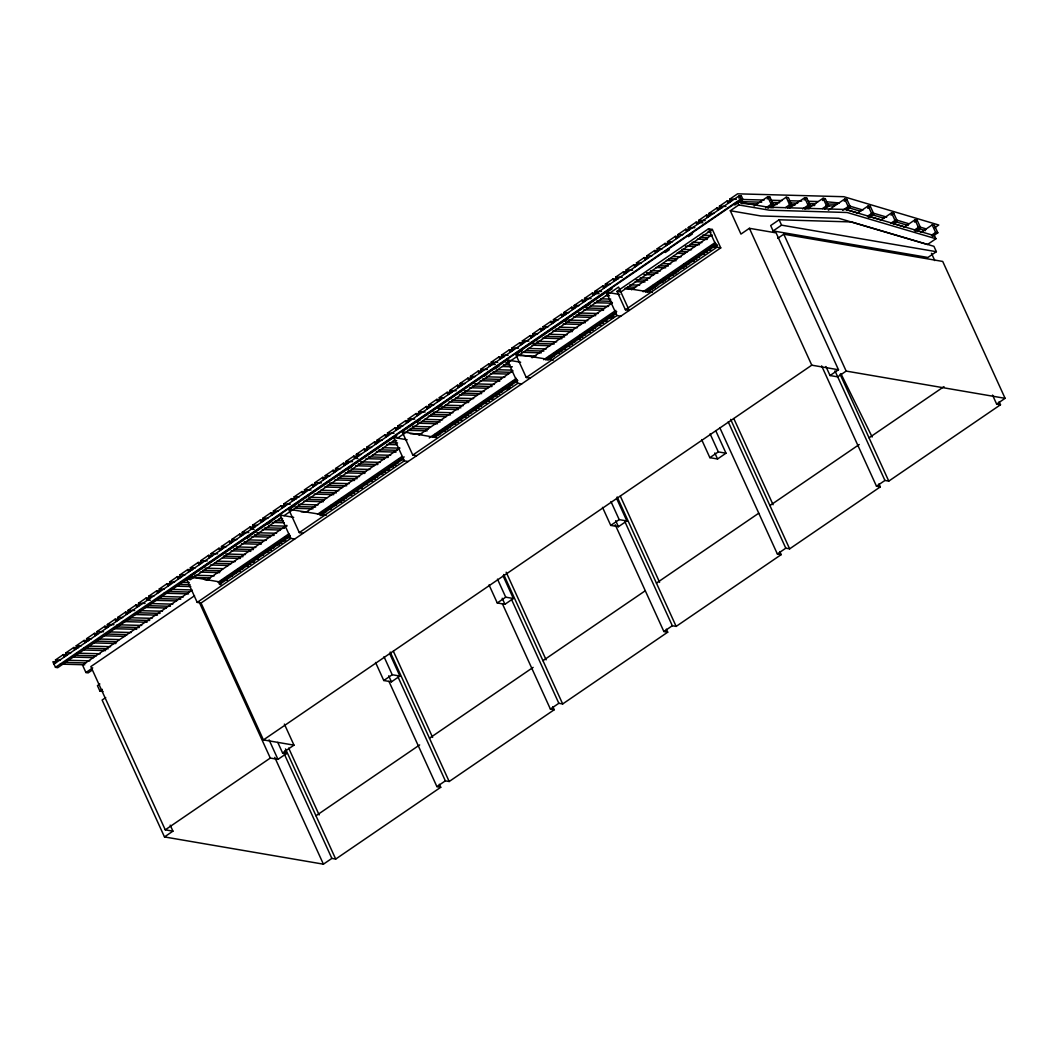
<?xml version="1.0" encoding="UTF-8"?>
<svg xmlns="http://www.w3.org/2000/svg" width="1058" height="1058" viewBox="0 0 1058 1058"><rect width="100%" height="100%" fill="white"/><g stroke="black" fill="none" stroke-linecap="round" stroke-linejoin="round"><path stroke-width="1.5" d="M56.167 661.805L52.9 661.713L53.76 663.935L56.352 662.163L55.492 659.941L63.268 654.624L66.548 654.717M63.268 654.624L64.128 656.846L66.733 655.074L65.874 652.852L73.65 647.536L78.556 647.668M73.65 647.536L74.51 649.757L77.102 647.985L76.242 645.764L84.018 640.447L88.925 640.579M84.018 640.447L84.878 642.669L87.47 640.897L86.611 638.675L94.4 633.358L97.667 633.451M94.4 633.358L95.246 635.58L97.852 633.795L96.992 631.586L104.768 626.27L108.035 626.349M104.768 626.27L105.628 628.492L108.22 626.706L107.361 624.498L115.137 619.181L118.417 619.261M115.137 619.181L115.996 621.39L118.602 619.618L117.742 617.409L125.518 612.093L130.425 612.225M125.518 612.093L126.378 614.301L128.97 612.529L128.111 610.321L135.887 605.004L139.167 605.083M135.887 605.004L136.746 607.213L139.339 605.441L138.492 603.219L146.268 597.915L149.535 597.995M146.268 597.915L147.128 600.124L149.72 598.352L148.861 596.13L156.637 590.814L159.903 590.906M156.637 590.814L157.497 593.035L160.089 591.263L159.229 589.041L167.005 583.725L170.285 583.818M167.005 583.725L167.865 585.947L170.47 584.175L169.611 581.953L177.387 576.636L180.653 576.729M177.387 576.636L178.247 578.858L180.839 577.086L179.979 574.864L187.755 569.548L192.662 569.68M187.755 569.548L188.615 571.77L191.207 569.998L190.361 567.776L198.137 562.459L201.404 562.552M198.137 562.459L198.997 564.681L201.589 562.909L200.729 560.687L208.505 555.371L211.772 555.463M208.505 555.371L209.365 557.592L211.957 555.82L211.097 553.599L218.874 548.282L222.154 548.375M218.874 548.282L219.733 550.504L222.339 548.732L221.479 546.51L229.255 541.193L232.522 541.286M229.255 541.193L230.115 543.415L232.707 541.643L231.847 539.421L239.624 534.105L242.904 534.197M239.624 534.105L240.483 536.327L243.076 534.554L242.229 532.333L250.005 527.016L254.912 527.149M250.005 527.016L250.865 529.238L253.457 527.466L252.597 525.244L260.374 519.928L263.64 520.02M260.374 519.928L261.233 522.149L263.826 520.377L262.966 518.156L270.755 512.839L274.022 512.932M270.755 512.839L271.602 515.061L274.207 513.289L273.348 511.067L281.124 505.75L284.39 505.843M281.124 505.75L281.983 507.972L284.576 506.2L283.716 503.978L291.492 498.662L296.399 498.794M291.492 498.662L292.352 500.884L294.944 499.098L294.098 496.89L301.874 491.573L305.14 491.653M301.874 491.573L302.733 493.795L305.326 492.01L304.466 489.801L312.242 484.485L315.509 484.564M312.242 484.485L313.102 486.706L315.694 484.921L314.834 482.712L322.624 477.396L325.89 477.475M322.624 477.396L323.47 479.605L326.076 477.832L325.216 475.624L332.992 470.307L336.259 470.387M332.992 470.307L333.852 472.516L336.444 470.744L335.584 468.522L343.361 463.219L348.267 463.351M343.361 463.219L344.22 465.427L346.812 463.655L345.966 461.433L353.742 456.13L358.649 456.262M353.742 456.13L354.602 458.339L357.194 456.567L356.334 454.345L364.111 449.028L367.377 449.121M364.111 449.028L364.97 451.25L367.562 449.478L366.703 447.256L374.492 441.94L377.759 442.032M374.492 441.94L375.339 444.162L377.944 442.389L377.084 440.168L384.861 434.851L388.127 434.944M384.861 434.851L385.72 437.073L388.312 435.301L387.453 433.079L395.229 427.763L400.136 427.895M395.229 427.763L396.089 429.984L398.694 428.212L397.834 425.99L405.611 420.674L408.877 420.767M405.611 420.674L406.47 422.896L409.062 421.124L408.203 418.902L415.979 413.585L419.246 413.678M415.979 413.585L416.839 415.807L419.431 414.035L418.571 411.813L426.361 406.497L429.627 406.589M426.361 406.497L427.207 408.719L429.812 406.946L428.953 404.725L436.729 399.408L439.996 399.501M436.729 399.408L437.589 401.63L440.181 399.858L439.321 397.636L447.098 392.32L452.004 392.452M447.098 392.32L447.957 394.541L450.563 392.769L449.703 390.547L457.479 385.231L462.386 385.363M457.479 385.231L458.339 387.453L460.931 385.681L460.071 383.459L467.848 378.142L471.114 378.235M467.848 378.142L468.707 380.364L471.299 378.592L470.453 376.37L478.229 371.054L481.496 371.146M478.229 371.054L479.076 373.276L481.681 371.503L480.821 369.282L488.598 363.965L491.864 364.058M495.316 364.494L492.049 364.415L491.19 362.193L498.966 356.877L503.873 357.009M498.966 356.877L499.826 359.098L502.431 357.313L501.571 355.104L509.348 349.788L512.614 349.867M509.348 349.788L510.207 352.01L512.799 350.224L511.94 348.016L519.716 342.699L522.996 342.779M519.716 342.699L520.576 344.908L523.168 343.136L522.321 340.927L530.098 335.611L533.364 335.69M530.098 335.611L530.957 337.819L533.549 336.047L532.69 333.839L540.466 328.522L543.733 328.602M540.466 328.522L541.326 330.731L543.918 328.959L543.058 326.737L550.834 321.434L554.114 321.513M550.834 321.434L551.694 323.642L554.299 321.87L553.44 319.648L561.216 314.332L566.123 314.477M561.216 314.332L562.076 316.554L564.668 314.781L563.808 312.56L571.584 307.243L574.864 307.336M571.584 307.243L572.444 309.465L575.036 307.693L574.19 305.471L581.966 300.155L585.233 300.247M581.966 300.155L582.826 302.376L585.418 300.604L584.558 298.382L592.335 293.066L595.601 293.159M599.053 293.608L595.786 293.516L594.927 291.294L602.716 285.977L605.983 286.07M602.716 285.977L603.563 288.199L606.168 286.427L605.308 284.205L613.085 278.889L617.991 279.021M613.085 278.889L613.944 281.111L616.536 279.338L615.677 277.117L623.453 271.8L626.733 271.893M623.453 271.8L624.313 274.022L626.905 272.25L626.058 270.028L633.835 264.712L637.101 264.804M633.835 264.712L634.694 266.933L637.286 265.161L636.427 262.939L644.203 257.623L647.47 257.716M644.203 257.623L645.063 259.845L647.655 258.073L646.795 255.851L654.585 250.534L657.851 250.627M654.585 250.534L655.431 252.756L658.036 250.984L657.177 248.762L664.953 243.446L669.859 243.578M664.953 243.446L665.813 245.668L668.405 243.895L667.545 241.674L675.321 236.357L678.601 236.45M675.321 236.357L676.181 238.579L678.773 236.807L677.927 234.585L685.703 229.269L688.97 229.361M685.703 229.269L686.563 231.49L689.155 229.718L688.295 227.496L696.071 222.18L699.338 222.273M702.803 222.709L699.523 222.616L698.664 220.408L706.453 215.091L709.72 215.171M706.453 215.091L707.299 217.313L709.905 215.528L709.045 213.319L716.821 208.003L721.728 208.135M716.821 208.003L717.681 210.225L720.273 208.439L719.414 206.231L727.19 200.914L730.47 200.994M727.19 200.914L728.049 203.123L730.655 201.351L729.795 199.142L737.571 193.826L843.848 196.709L938.75 225.01L934.862 227.668M492.049 364.415L489.457 366.187L488.598 363.965M595.786 293.516L593.194 295.288L592.335 293.066M699.523 222.616L696.931 224.402L696.071 222.18M734.741 205.014L742.914 199.42L741.42 196.14L739.238 195.77L53.984 664.054L55.479 667.334L57.674 667.717L192.543 575.539M738.696 198.005L741.42 196.14M55.479 667.334L740.732 199.049L742.914 199.42M189.951 578.673L189.038 576.663L737.386 201.933L767.923 207.17L845.778 209.497L934.545 235.736L935.92 238.751L927.469 244.517L838.703 218.279L760.847 215.964L730.311 210.727L740.957 234.083L749.395 228.303L776.109 232.879L838.491 369.758L830.041 375.537L825.928 366.518M519.465 354.814L618.586 287.062L629.232 310.43L625.397 309.769L616.999 291.347L708.516 228.806L712.351 229.454L720.749 247.889L201.046 603.034L197.211 602.386L186.565 579.017L280.198 515.034L293.688 517.349M303.143 533.272L299.295 532.61L288.649 509.255L393.682 437.483L407.171 439.797M416.627 455.72L412.779 455.059L402.133 431.704L507.166 359.932L520.655 362.233M530.111 378.169L526.262 377.508L515.616 354.152L606.3 292.18L619.79 294.494M247.03 538.31L249.754 536.446M267.476 524.345L271.562 521.541M290.633 508.514L294.719 505.724M347.844 469.408L351.93 466.618M394.171 437.761L396.895 435.896M417.328 421.93L420.052 420.066M437.761 407.965L441.847 405.174M484.075 376.317L486.799 374.453M494.972 368.858L499.059 366.068M518.142 353.041L522.229 350.251M564.456 321.381L567.181 319.529M584.889 307.415L590.338 303.699M608.046 291.598L612.132 288.794M665.27 252.492L669.357 249.701M688.427 236.661L692.514 233.871M281.322 517.547L190.4 579.678L186.565 579.017M284.047 515.696L394.793 440.009M397.53 438.144L518.248 355.633M730.311 210.727L738.762 204.948L769.298 210.185L847.154 212.499L935.92 238.751M712.351 229.454L620.834 291.995L616.999 291.347M191.485 590.509L82.498 664.979L85.936 672.531L88.131 672.901L92.218 670.111M206.469 580.26L286.837 525.337M305.921 512.297L399.911 448.063M418.981 435.036L512.985 370.789M532.055 357.763L612.437 302.826M631.507 289.799L711.889 234.863M754.116 206.006L767.738 196.695L769.933 197.079L773.372 204.617L767.923 208.347M767.209 198.93L769.933 197.079M194.527 595.747L90.856 666.593L165.26 829.842L172.93 831.152L170.193 825.134M85.936 672.531L92.747 667.876M218.08 582.231L288.927 533.814M317.532 514.267L401.987 456.54M429.244 437.919L516.423 378.341M543.68 359.72L615.875 310.378M643.119 291.757L715.327 242.414M765.727 207.976L771.176 204.247L773.372 204.617M218.913 583.527L289.747 535.123M319.714 514.638L404.182 456.924M432.788 437.364L517.256 379.65M545.862 360.09L616.708 311.687M645.314 292.14L716.147 243.724M219.469 584.505L290.315 536.102M320.283 515.616L403.376 458.828M434.719 437.417L517.812 380.615M547.779 360.143L615.901 313.591M647.231 292.18L716.716 244.702M771.203 207.461L786.187 197.211L788.382 197.595L791.82 205.146L787.734 207.937M197.211 602.386L290.844 538.39L294.693 539.051M299.295 532.61L404.328 460.838L408.176 461.5M412.779 455.059L517.812 383.287L521.66 383.948M526.262 377.508L616.946 315.535L620.781 316.197M625.397 309.769L716.914 247.228L720.749 247.889M785.539 207.553L789.625 204.763L791.82 205.146M789.652 207.976L804.649 197.74L806.831 198.111L810.269 205.662L804.821 209.378M804.106 199.975L806.831 198.111M99.862 683.984L97.442 685.637L99.888 691.006L103.115 691.562M779.124 219.786L770.674 225.552L773.12 230.935L927.919 257.464L936.37 251.698L933.923 246.316L851.452 221.942L779.124 219.786L781.571 225.156L936.37 251.698M802.638 209.008L808.087 205.278L810.269 205.662M99.888 691.006L102.309 689.353M773.12 230.935L781.571 225.156M808.114 208.492L823.098 198.256L825.28 198.626L828.718 206.178L824.632 208.968M822.555 200.491L825.28 198.626M105.721 697.579L102.11 700.052L164.479 836.931L323.417 864.174L331.868 858.408L335.703 859.07L440.736 787.284L439.374 784.282M777.749 238.328L783.793 234.202L942.718 261.445L1005.1 398.324L996.649 404.103L992.536 395.084M822.45 208.598L826.536 205.807L828.718 206.178M828.374 210.185L844.72 199.01L846.916 199.38L850.354 206.932L846.268 209.722M844.191 201.245L846.916 199.38M842.71 210.278L848.159 206.561L850.354 206.932M857.231 213.385L868.142 205.94L870.324 206.323L873.763 213.861L868.314 217.591M867.6 208.175L870.324 206.323M867.494 216.282L871.58 213.491L873.763 213.861M880.653 220.328L891.55 212.883L893.745 213.253L897.184 220.805L893.097 223.595M891.021 215.118L893.745 213.253M890.902 223.225L894.989 220.434L897.184 220.805M904.061 227.272L914.972 219.813L917.154 220.196L920.592 227.748L915.144 231.464M914.429 222.061L917.154 220.196M914.324 230.155L918.41 227.364L920.592 227.748M921.28 232.324L932.191 224.878L934.373 225.261L937.811 232.8L932.362 236.529M931.543 235.22L935.629 232.429L937.811 232.8M201.046 603.034L263.429 739.912L811.777 365.182L838.491 369.758M165.26 829.842L270.293 758.057L277.963 759.38L286.414 753.6L285.052 750.598M375.55 662.453L383.776 680.506L392.227 674.74L399.898 676.049L389.622 653.487M489.034 584.902L497.26 602.954L505.711 597.175L513.381 598.497L503.105 575.936M602.518 507.351L610.744 525.403L619.194 519.623L626.865 520.946L616.589 498.384M701.639 439.612L709.865 457.664L718.316 451.885L726 453.208L715.711 430.632M277.778 742.412L282.579 752.939L293.979 745.149L284.377 724.095M164.479 836.931L172.93 831.152M383.776 680.506L391.447 681.828L399.898 676.049M497.26 602.954L504.93 604.277L513.381 598.497M610.744 525.403L618.414 526.712L626.865 520.946M709.865 457.664L717.549 458.974L726 453.208M1005.1 398.324L846.162 371.08L837.711 376.86L830.041 375.537M315.985 815.771L419.656 744.925M429.469 738.22L533.139 667.373M542.952 660.668L645.261 590.761M656.436 583.117L758.745 513.209M769.92 505.565L859.241 444.519M869.041 437.827L943.974 386.62M388.921 681.339L436.901 786.623L445.352 780.857L449.187 781.505L554.22 709.733L552.858 706.718M502.405 603.774L550.385 709.072L558.836 703.292L562.671 703.954L667.704 632.181L666.342 629.166M615.201 524.728L663.869 631.52L672.319 625.741L676.155 626.402L781.188 554.63L779.825 551.615M719.771 427.617L777.352 553.969L785.803 548.189L789.638 548.851L880.322 486.878L878.947 483.876M821.643 365.883L876.487 486.23L884.938 480.451L888.773 481.112L1000.484 404.764L999.122 401.749M729.795 199.142L736.328 199.314M741.235 199.446L764.127 200.068M770.66 200.253L782.113 200.557M788.646 200.729L801.726 201.086M808.272 201.271L818.085 201.536M826.258 201.761L839.232 202.964M738.828 201.575L761.707 202.197M771.52 202.462L779.693 202.686M789.506 202.951L797.679 203.176M809.132 203.493L815.665 203.665M827.118 203.982L836.918 204.247M741.129 203.48L757.488 203.929M772.195 204.326L777.101 204.458M790.181 204.816L795.087 204.948M808.167 205.305L814.713 205.49M826.153 205.794L834.326 206.019M719.414 206.231L725.96 206.403M770.105 207.606L773.372 207.685M806.077 208.585L809.344 208.664M709.045 213.319L713.952 213.452M698.664 220.408L705.21 220.58M688.295 227.496L694.841 227.668M707.815 232.059L711.082 232.152M677.927 234.585L682.833 234.717M702.446 235.246L712.259 235.511M700.039 237.376L708.212 237.6M697.434 239.148L707.247 239.425M667.545 241.674L672.452 241.806M692.077 242.335L701.877 242.599M689.657 244.464L699.47 244.729M712.55 245.086L717.456 245.218M685.425 246.197L695.238 246.461M709.958 246.858L716.491 247.043M657.177 248.762L662.083 248.894M681.696 249.423L691.509 249.688M706.228 250.098L711.135 250.23M679.289 251.553L687.462 251.778M703.808 252.227L707.088 252.307M676.697 253.325L684.87 253.55M699.576 253.96L704.483 254.092M646.795 255.851L651.702 255.983M672.954 256.565L681.14 256.777M695.847 257.187L699.126 257.266M668.907 258.641L677.094 258.866M691.8 259.263L696.706 259.408M666.315 260.427L676.128 260.691M689.208 261.048L694.114 261.181M636.427 262.939L641.333 263.072M662.586 263.654L670.759 263.878M683.838 264.222L688.745 264.355M658.539 265.73L668.352 266.008M681.431 266.351L686.338 266.497M655.947 267.515L665.76 267.78M680.466 268.177L683.732 268.269M626.058 270.028L632.591 270.2M650.577 270.689L660.39 270.967M675.097 271.364L678.376 271.456M646.531 272.779L657.97 273.096M672.69 273.493L675.956 273.586M643.938 274.551L653.751 274.816M668.458 275.225L673.364 275.358M615.677 277.117L622.223 277.302M640.209 277.778L650.009 278.056M663.088 278.413L669.635 278.585M636.162 279.867L647.602 280.185M660.681 280.542L665.588 280.674M635.197 281.692L645.01 281.957M658.089 282.314L662.996 282.446M605.308 284.205L610.215 284.337M629.827 284.88L639.64 285.144M652.72 285.501L657.626 285.634M627.42 287.009L635.594 287.221M650.313 287.631L655.219 287.763M626.455 288.821L634.628 289.046M647.708 289.403L652.614 289.535M594.927 291.294L601.473 291.479M606.274 295.645L609.54 295.737M584.558 298.382L591.091 298.568M600.904 298.832L610.717 299.097M596.857 300.922L611.577 301.318M594.265 302.694L612.251 303.183M574.19 305.471L579.083 305.603M590.536 305.921L608.522 306.41M586.489 308.01L604.475 308.5M583.897 309.782L603.51 310.311M563.808 312.56L568.715 312.692M578.528 312.97L598.14 313.499M612.86 313.895L616.126 313.988M576.107 315.099L595.733 315.628M608.813 315.985L613.719 316.117M573.515 316.871L591.501 317.36M606.221 317.757L612.754 317.929M553.44 319.648L558.346 319.781M568.146 320.058L587.772 320.587M602.491 320.984L607.398 321.116M565.739 322.187L585.365 322.716M600.071 323.113L603.338 323.206M563.147 323.96L581.133 324.449M595.839 324.846L600.746 324.978M543.058 326.737L547.965 326.882M559.418 327.187L577.404 327.676M592.11 328.073L595.376 328.165M555.371 329.276L573.357 329.765M588.063 330.162L592.969 330.294M552.765 331.048L572.391 331.577M585.471 331.934L590.377 332.067M532.69 333.839L537.596 333.971M549.036 334.275L567.022 334.764M580.101 335.122L585.008 335.254M544.989 336.365L564.615 336.894M577.694 337.251L582.601 337.383M542.397 338.137L562.01 338.666M576.729 339.063L579.996 339.155M522.321 340.927L528.855 341.099M537.028 341.324L556.653 341.853M571.36 342.25L574.639 342.342M532.981 343.414L554.233 343.982M568.953 344.379L572.219 344.472M532.029 345.225L550.001 345.715M564.721 346.111L569.627 346.244M511.94 348.016L518.486 348.188M528.286 348.452L546.272 348.942M560.991 349.338L565.898 349.471M525.879 350.582L543.865 351.071M556.944 351.428L561.851 351.56M521.647 352.314L541.273 352.843M554.352 353.2L559.259 353.332M501.571 355.104L508.104 355.276M519.557 355.594L535.903 356.03M548.983 356.387L553.889 356.52M546.576 358.517L551.469 358.649M491.19 362.193L497.736 362.365M505.909 362.59L509.176 362.682M503.502 364.719L510.035 364.891M502.537 366.544L512.35 366.809M480.821 369.282L487.354 369.454M497.167 369.718L511.887 370.128M493.121 371.808L511.107 372.297M490.528 373.58L508.514 374.069M470.453 376.37L475.346 376.503M486.799 376.807L504.785 377.296M482.752 378.896L500.738 379.386M480.147 380.668L499.773 381.211M512.852 381.554L516.119 381.647M460.071 383.459L464.978 383.591M474.791 383.856L494.403 384.385M509.123 384.795L512.389 384.874M472.371 385.985L491.996 386.514M505.076 386.871L509.982 387.003M469.778 387.757L487.764 388.246M502.484 388.643L509.017 388.828M449.703 390.547L456.236 390.719M464.409 390.944L484.035 391.473M498.754 391.883L502.021 391.963M462.002 393.073L481.628 393.616M496.334 394.012L499.601 394.105M459.41 394.846L477.396 395.335M492.102 395.745L497.009 395.877M439.321 397.636L444.228 397.768M455.681 398.086L473.667 398.575M488.373 398.972L493.279 399.104M451.634 400.162L469.607 400.651M484.326 401.048L489.232 401.194M449.028 401.934L468.654 402.476M481.734 402.834L486.64 402.966M428.953 404.725L433.859 404.857M445.299 405.174L463.285 405.664M476.364 406.007L481.271 406.153M441.252 407.251L460.878 407.793M473.958 408.15L478.864 408.282M438.66 409.023L458.273 409.565M472.992 409.962L476.259 410.054M418.571 411.813L425.118 411.998M433.291 412.21L452.917 412.752M467.623 413.149L470.903 413.242M430.884 414.339L450.496 414.881M465.216 415.278L468.482 415.371M428.278 416.125L446.264 416.601M462.624 417.05L465.89 417.143M408.203 418.902L414.749 419.087M424.549 419.352L442.535 419.841M457.254 420.238L462.161 420.37M422.142 421.481L440.128 421.97M453.208 422.327L458.114 422.459M417.91 423.213L437.536 423.742M450.615 424.099L455.522 424.232M397.834 425.99L402.741 426.123M412.541 426.387L430.527 426.877M445.246 427.287L450.153 427.419M410.134 428.516L428.12 429.006M442.839 429.416L447.732 429.548M407.542 430.302L427.154 430.831M440.234 431.188L445.14 431.32M387.453 433.079L393.999 433.264M410.345 433.701L421.785 434.018M434.878 434.375L439.771 434.507M432.457 436.504L435.724 436.584M377.084 440.168L381.991 440.3M393.431 440.617L396.697 440.71M389.384 442.707L397.557 442.918M386.792 444.479L396.605 444.744M366.703 447.256L371.609 447.389M383.062 447.706L399.408 448.156M379.015 449.795L397.001 450.285M376.41 451.568L396.036 452.097M356.334 454.345L361.241 454.477M372.68 454.795L390.666 455.284M368.634 456.884L388.26 457.413M354.602 458.339L357.869 458.431M366.042 458.656L384.028 459.146M398.747 459.542L403.653 459.675M345.966 461.433L352.499 461.619M360.672 461.843L380.298 462.372M395.018 462.769L398.284 462.862M358.265 463.973L377.878 464.502M392.597 464.898L395.864 464.991M355.673 465.745L373.659 466.234M388.365 466.631L393.272 466.763M335.584 468.522L340.491 468.668M351.944 468.972L369.916 469.461M384.636 469.858L389.542 469.99M347.884 471.061L365.87 471.551M382.229 471.987L385.496 472.08M345.292 472.833L364.917 473.362M377.997 473.719L382.903 473.852M325.216 475.624L330.122 475.756M339.922 476.021L359.548 476.55M372.628 476.907L377.534 477.039M337.515 478.15L357.141 478.679M370.221 479.036L375.127 479.168M334.923 479.922L354.536 480.451M369.255 480.861L372.522 480.94M314.834 482.712L321.381 482.884M329.554 483.109L349.18 483.638M363.886 484.035L367.166 484.128M327.147 485.238L346.76 485.767M324.541 487.011L342.527 487.5M358.887 487.95L362.153 488.029M304.466 489.801L311.012 489.973M320.812 490.238L338.798 490.727M353.517 491.124L358.424 491.269M318.405 492.367L336.391 492.856M349.471 493.213L354.377 493.345M314.173 494.099L333.799 494.628M346.879 494.985L351.772 495.118M294.098 496.89L298.991 497.022M308.804 497.286L326.79 497.776M341.509 498.173L346.416 498.305M306.397 499.416L324.383 499.905M339.089 500.302L343.995 500.434M303.805 501.188L323.417 501.717M336.497 502.074L341.403 502.206M283.716 503.978L290.262 504.15M298.435 504.375L318.048 504.904M331.128 505.261L336.034 505.393M296.015 506.504L315.641 507.033M328.721 507.39L331.987 507.483M295.063 508.329L313.049 508.805M326.128 509.163L331.035 509.295M273.348 511.067L278.254 511.199M301.133 511.821L307.68 511.993M322.399 512.403L325.666 512.482M319.979 514.532L323.259 514.611M262.966 518.156L267.872 518.288M279.325 518.592L282.592 518.684M275.278 520.681L283.451 520.906M272.673 522.454L284.126 522.771M252.597 525.244L257.504 525.376M268.944 525.681L286.93 526.17M264.897 527.77L284.523 528.312M250.865 529.238L254.132 529.331M262.305 529.542L280.291 530.032M242.229 532.333L248.762 532.505M256.935 532.729L276.561 533.258M254.528 534.859L274.141 535.401M251.936 536.631L269.909 537.12M284.628 537.53L289.535 537.662M231.847 539.421L236.754 539.554M248.194 539.871L266.18 540.36M280.899 540.757L285.805 540.889M244.147 541.947L262.133 542.437M278.492 542.886L281.759 542.979M241.555 543.719L261.181 544.262M274.26 544.619L279.167 544.751M221.479 546.51L226.386 546.642M236.185 546.907L255.811 547.449M268.891 547.793L273.797 547.938M233.778 549.036L253.404 549.578M266.484 549.935L271.377 550.067M231.186 550.808L250.799 551.35M265.518 551.747L268.785 551.84M211.097 553.599L217.644 553.784M225.817 553.995L245.443 554.537M260.149 554.934L263.416 555.027M223.41 556.124L243.023 556.667M256.102 557.024L259.369 557.103M222.444 557.95L240.431 558.439M255.15 558.836L258.416 558.928M200.729 560.687L207.262 560.872M217.075 561.137L235.061 561.626M249.781 562.023L254.687 562.155M214.668 563.266L231.014 563.702M245.734 564.112L250.64 564.245M210.436 564.998L228.422 565.488M243.142 565.885L248.035 566.017M190.361 567.776L195.254 567.908M205.067 568.172L223.053 568.662M237.772 569.072L242.679 569.204M202.66 570.315L220.646 570.791M235.352 571.201L240.259 571.333M200.068 572.087L219.68 572.616M232.76 572.973L236.027 573.066M179.979 574.864L184.886 574.997M194.698 575.261L214.311 575.803M227.391 576.16L232.297 576.293M192.278 577.404L210.264 577.893M224.984 578.29L228.25 578.369M204.406 579.572L209.312 579.705M222.392 580.062L227.298 580.194M169.611 581.953L174.517 582.085M181.05 582.27L189.223 582.495M178.643 584.4L190.083 584.704M176.038 586.172L190.757 586.568M159.229 589.041L164.135 589.174M170.682 589.359L191.934 589.941M168.262 591.488L189.527 592.07M164.03 593.221L188.562 593.882M148.861 596.13L153.767 596.262M160.3 596.447L183.193 597.069M157.893 598.577L180.786 599.198M147.128 600.124L150.395 600.217M155.301 600.349L176.554 600.931M138.492 603.219L145.025 603.404M151.572 603.576L172.824 604.158M147.525 605.665L170.404 606.287M144.92 607.437L166.172 608.019M128.111 610.321L134.657 610.492M139.563 610.625L162.443 611.246M137.143 612.754L160.036 613.375M134.551 614.526L157.444 615.148M117.742 617.409L122.649 617.541M129.182 617.713L152.074 618.335M126.775 619.843L149.667 620.464M122.543 621.575L147.062 622.236M107.361 624.498L113.907 624.67M117.173 624.762L141.706 625.423M116.393 626.931L139.286 627.553M113.801 628.703L136.694 629.325M96.992 631.586L103.525 631.758M110.072 631.943L131.324 632.512M106.025 634.02L127.277 634.602M103.433 635.792L124.685 636.374M86.611 638.675L91.517 638.807M98.063 638.979L119.316 639.561M95.643 641.108L116.909 641.69M93.051 642.88L115.944 643.502M76.242 645.764L81.149 645.896M87.682 646.068L110.574 646.689M83.635 648.157L108.167 648.819M82.683 649.969L105.575 650.604M65.874 652.852L70.78 652.984M77.313 653.156L100.206 653.778M74.906 655.286L96.159 655.867M72.301 657.071L93.567 657.64M55.492 659.941L60.399 660.073M66.945 660.245L89.824 660.866M64.525 662.374L85.777 662.956M60.293 664.107L84.825 664.781M652.376 292.405L625.014 288.173M553.255 360.143L515.616 354.152M326.287 515.246L288.649 509.255M996.649 404.103L1000.484 404.764M876.487 486.23L880.322 486.878M402.133 431.704L436.518 437.602M777.352 553.969L781.188 554.63M663.869 631.52L667.704 632.181M189.038 576.663L219.575 581.9L220.95 584.915M550.385 709.072L554.22 709.733M263.429 739.912L293.979 745.149M282.579 752.939L286.414 753.6M436.901 786.623L440.736 787.284M848.714 205.794L862.958 210.039M872.44 212.87L886.683 217.115M896.166 219.945L908.822 223.727M918.318 226.557L926.226 228.912M848 207.54L860.643 211.322M871.726 214.615L884.382 218.398M895.452 221.691L908.108 225.473M917.59 228.303L925.499 230.657M846.982 209.788L858.051 213.094M869.121 216.387L881.777 220.17M892.846 223.476L903.929 226.769M916.585 230.551L922.907 232.429M840.925 373.686L872.162 437.007M932.191 224.878L935.629 232.429M931.463 253.285L934.783 260.585M914.972 219.813L918.41 227.364M891.55 212.883L894.989 220.434M868.142 205.94L871.58 213.491M844.72 199.01L848.159 206.561M823.098 198.256L826.536 205.807M804.649 197.74L808.087 205.278M786.187 197.211L789.625 204.763M767.738 196.695L771.176 204.247M783.793 234.202L846.162 371.08M840.105 374.307L888.773 481.112M834.974 370.842L884.938 480.451M739.238 195.77L740.732 199.049M737.386 201.933L738.762 204.948M749.395 228.303L811.777 365.182M708.516 228.806L716.914 247.228M733.816 418.571L773.081 504.732M730.655 419.404L789.638 548.851M728.221 421.838L785.803 548.189M710.09 433.833L718.316 451.885M714.811 452.956L717.549 458.974M606.3 292.18L616.946 315.535M620.332 496.123L659.597 582.297M617.171 496.956L676.155 626.402M625.027 521.951L672.319 625.741M610.969 501.571L619.194 519.623M615.677 520.708L618.414 526.712M507.166 359.932L517.812 383.287M506.16 572.193L546.113 659.848M503.687 574.507L562.671 703.954M511.543 599.516L558.836 703.292M497.485 579.136L505.711 597.175M502.193 598.259L504.93 604.277M393.682 437.483L404.328 460.838M393.364 651.225L432.629 737.4M390.204 652.059L449.187 781.505M398.059 677.067L445.352 780.857M384.001 656.687L392.227 674.74M388.709 675.811L391.447 681.828M280.198 515.034L290.844 538.39M288.675 748.099L319.146 814.951M285.515 748.919L335.703 859.07M283.888 753.111L331.868 858.408M269.063 739.82L277.963 759.38M274.749 757.383L323.417 864.174M199.261 602.2L270.293 758.057"/></g></svg>
